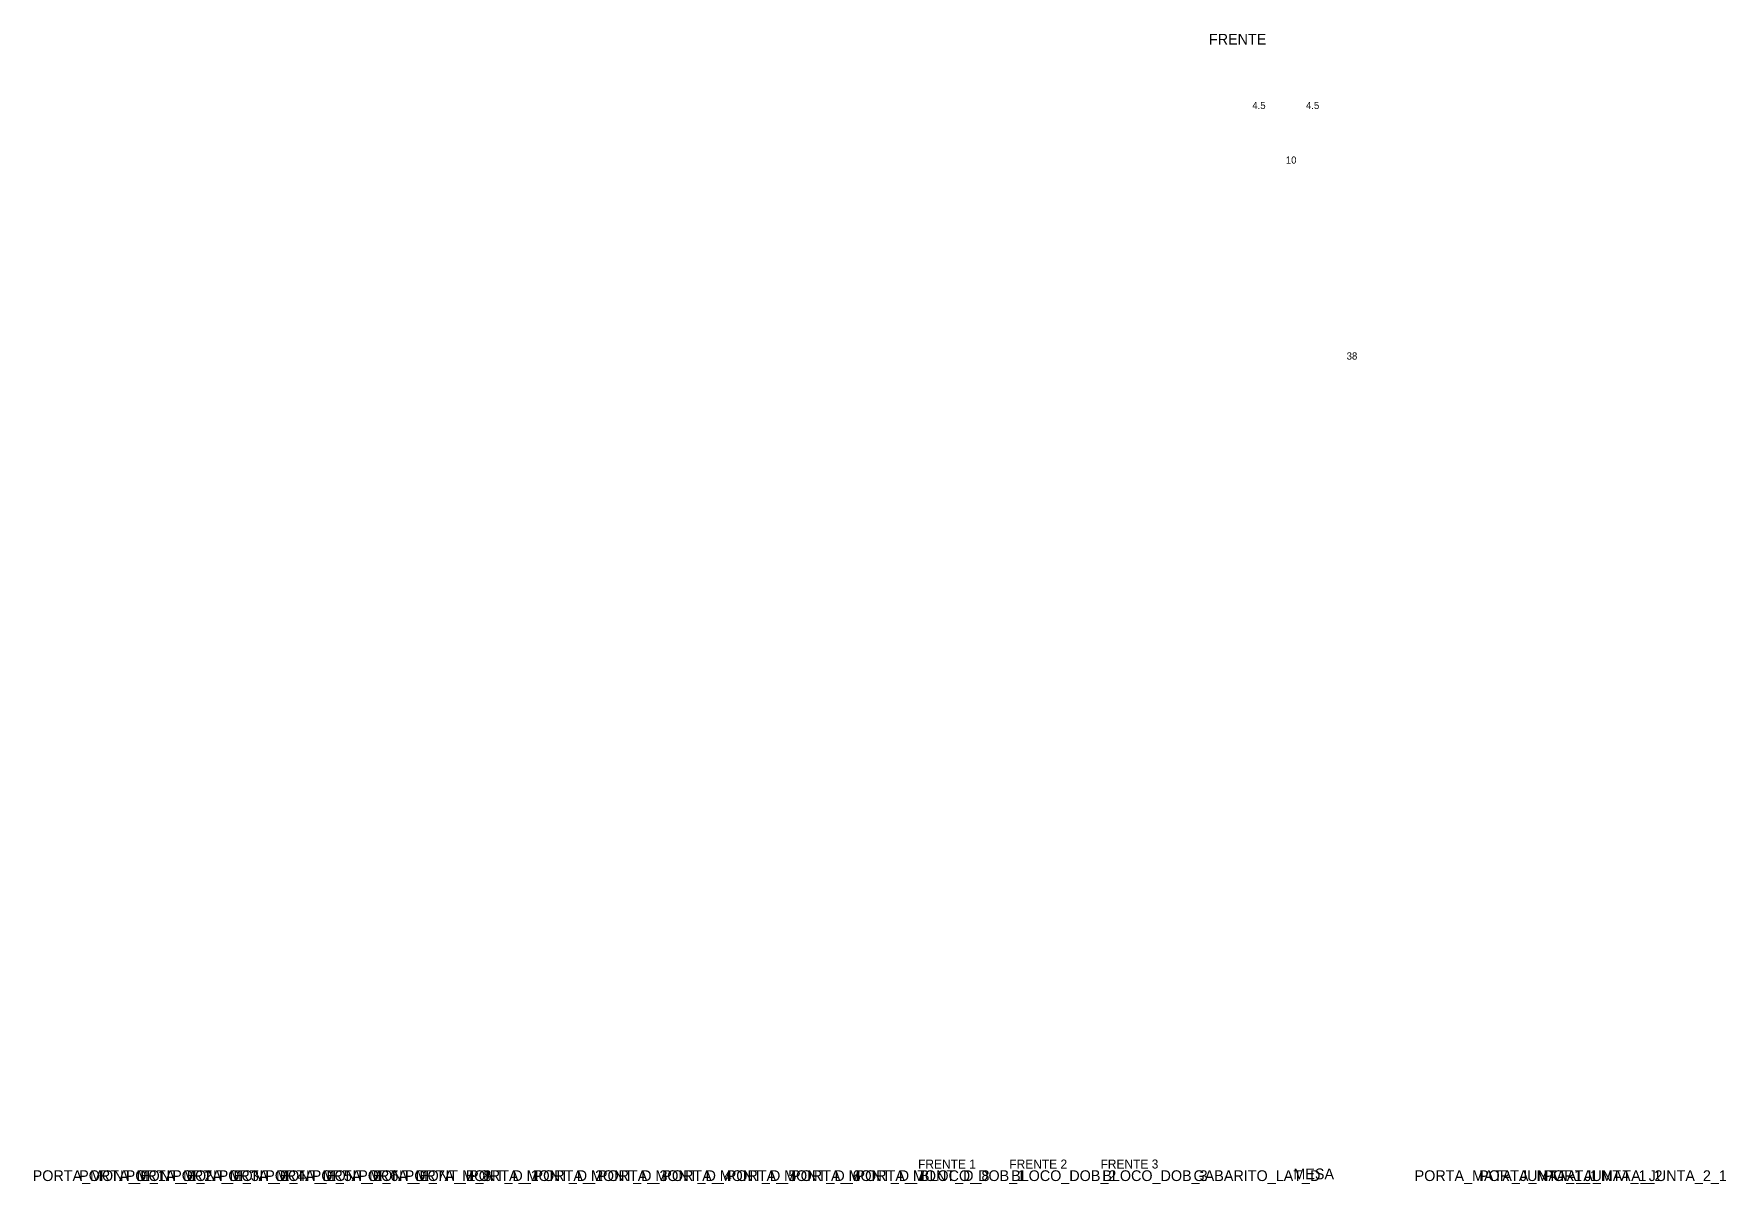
# Model space of a CAD drawing. Header units: millimetres. Extents: x 14 to 960, y 11 to 654.
import ezdxf

# ---------------------------------------------------------------- set-up
doc = ezdxf.new("R2010")
doc.units = ezdxf.units.MM

msp = doc.modelspace()

# ---------------------------------------------------------------- texts
at = {"color": 5}
for s, height, p in [('FRENTE', 6, (670.6, 648)), ('4.5', 4, (694.85, 612)), ('4.5', 4, (724.85, 612)), ('10', 4, (713.6, 581.5)), ('38', 4, (747.6, 472)), ('PORTA_MONT_E_1', 6, (13, 13)), ('PORTA_MONT_E_2', 6, (39, 13)), ('PORTA_MONT_E_3', 6, (65, 13)), ('PORTA_MONT_E_4', 6, (91, 13)), ('PORTA_MONT_E_5', 6, (117, 13)), ('PORTA_MONT_E_6', 6, (143, 13)), ('PORTA_MONT_E_7', 6, (169, 13)), ('PORTA_MONT_E_8', 6, (195, 13)), ('PORTA_MONT_D_1', 6, (221, 13)), ('PORTA_MONT_D_2', 6, (257, 13)), ('PORTA_MONT_D_3', 6, (293, 13)), ('PORTA_MONT_D_4', 6, (329, 13)), ('PORTA_MONT_D_5', 6, (365, 13)), ('PORTA_MONT_D_6', 6, (401, 13)), ('PORTA_MONT_D_7', 6, (437, 13)), ('PORTA_MONT_D_8', 6, (473, 13)), ('FRENTE 1', 5, (508, 20)), ('BLOCO_DOB_1', 6, (509, 13)), ('FRENTE 2', 5, (559, 20)), ('BLOCO_DOB_2', 6, (560, 13)), ('FRENTE 3', 5, (610, 20)), ('BLOCO_DOB_3', 6, (611, 13)), ('GABARITO_LAT_D', 6, (662, 13)), ('MESA', 6, (717.8, 14)), ('PORTA_MATA_JUNTA_1_1', 6, (785.6, 13)), ('PORTA_MATA_JUNTA_1_2', 6, (821.6, 13)), ('PORTA_MATA_JUNTA_2_1', 6, (857.6, 13))]:
    msp.add_text(s, height=height, dxfattribs=at).set_placement(p)

doc.saveas('drawing.dxf')
